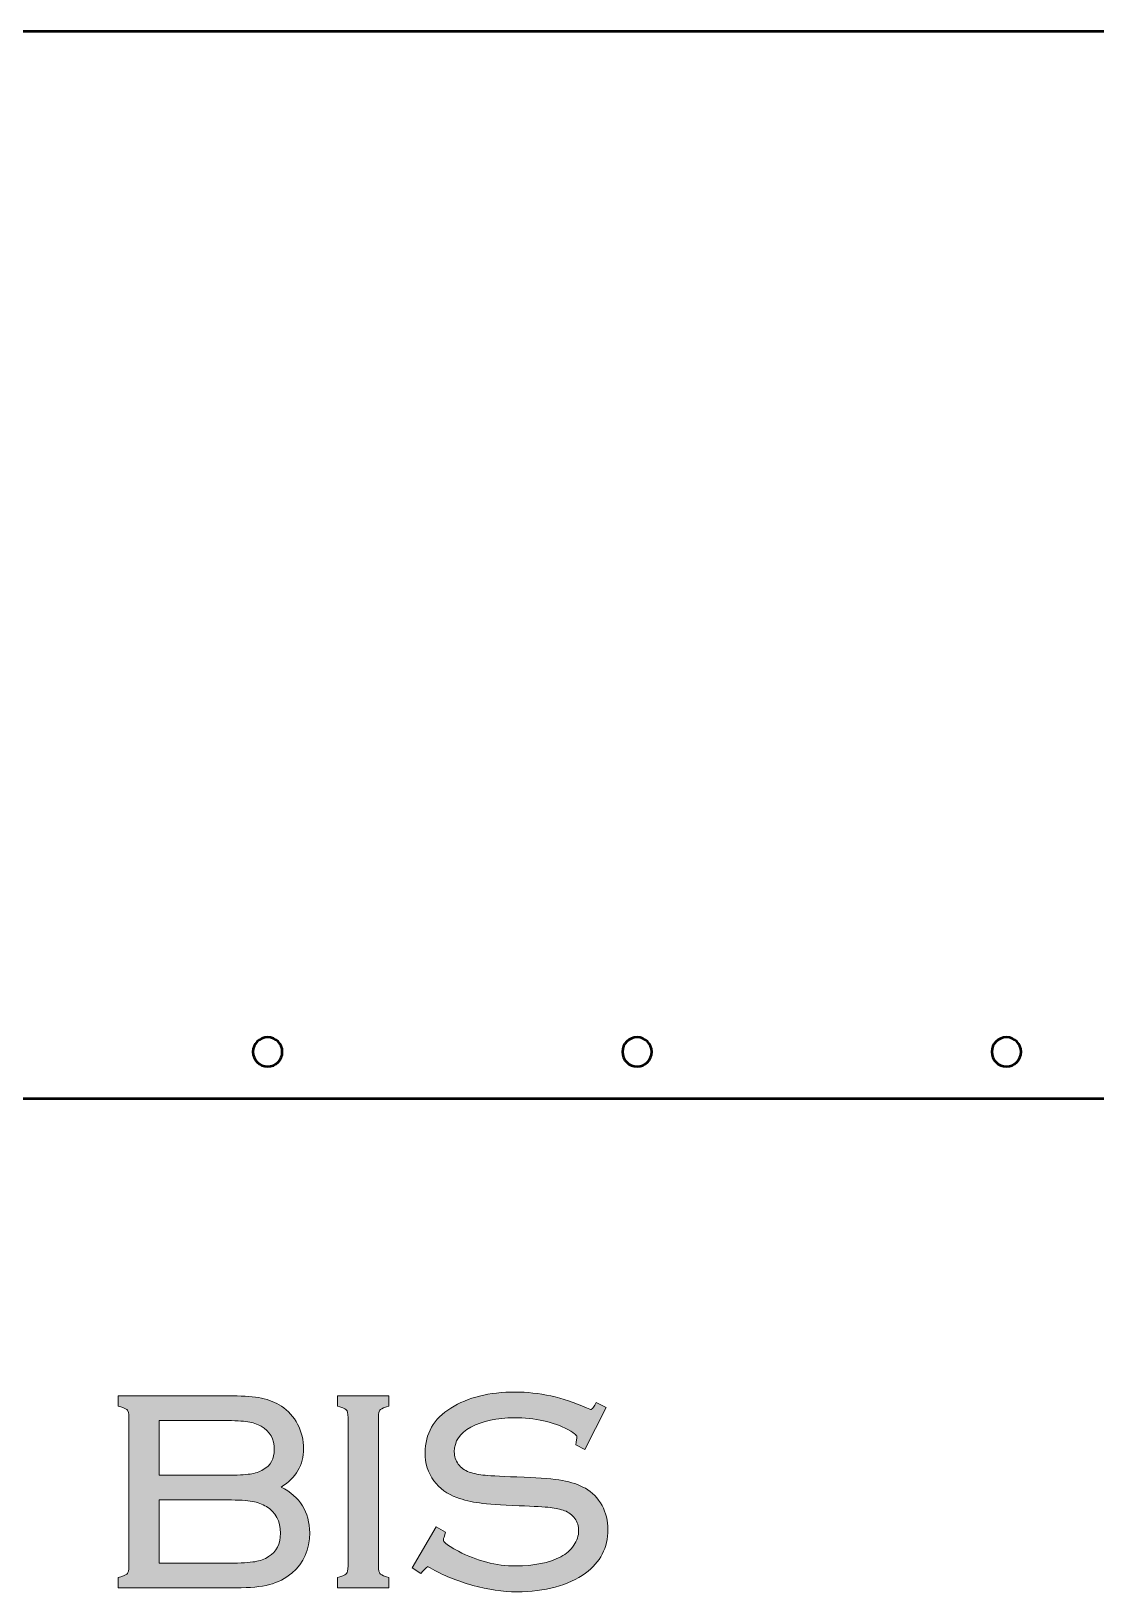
# Model space of a CAD drawing. Header units: inches. Extents: x 1117 to 1992, y -2324 to -585.
# Drawn here: x 1657.5 to 1737.3, y -1637 to -1520 of the extents above; entities that cross this region are included whole.
import ezdxf

# ---------------------------------------------------------------- set-up
doc = ezdxf.new("R2010")
doc.units = ezdxf.units.IN
doc.header["$MEASUREMENT"] = 0
doc.layers.add('Layer 1', color=7, linetype='Continuous')

# ---------------------------------------------------------------- blocks, each defined once
blk = doc.blocks.new('block 204')
at = {"layer": 'Layer 1', "color": 18, "lineweight": 50, "true_color": 0x010101}
for points, knots in [([(1561.52, -1535.01), (1561.52, -1535.01), (1561.52, -1552.55), (1561.52, -1552.55), (1561.52, -1553.76), (1562.49, -1554.73), (1563.7, -1554.73), (1563.7, -1554.73), (1588.59, -1554.73), (1588.59, -1554.73), (1588.59, -1554.73), (1588.59, -1578.83), (1588.59, -1578.83), (1588.59, -1578.83), (1582.81, -1578.81), (1582.81, -1578.81), (1582.81, -1578.81), (1574.37, -1589.73), (1574.37, -1589.73), (1574.37, -1589.73), (1579.72, -1595.08), (1579.72, -1595.08), (1579.72, -1595.08), (1587.39, -1600.05), (1587.39, -1600.05), (1587.39, -1600.05), (1843.14, -1600.05), (1843.14, -1600.05), (1845.47, -1600.05), (1847.63, -1599.32), (1849.41, -1598.08), (1849.41, -1598.08), (1885.22, -1570.43), (1885.22, -1570.43), (1885.22, -1570.43), (1885.22, -1551.93), (1885.22, -1551.93), (1885.22, -1551.93), (1874.51, -1543.85), (1874.51, -1543.85), (1874.51, -1543.85), (1806.63, -1528.17), (1806.63, -1528.17), (1806.63, -1528.17), (1805.95, -1531.1), (1805.95, -1531.1), (1805.95, -1531.1), (1803.03, -1530.42), (1803.03, -1530.42), (1803.03, -1530.42), (1803.71, -1527.5), (1803.71, -1527.5), (1803.71, -1527.5), (1792.01, -1524.8), (1792.01, -1524.8), (1792.01, -1524.8), (1791.34, -1527.72), (1791.34, -1527.72), (1791.34, -1527.72), (1788.42, -1527.04), (1788.42, -1527.04), (1788.42, -1527.04), (1789.09, -1524.12), (1789.09, -1524.12), (1789.09, -1524.12), (1771.24, -1520), (1771.24, -1520), (1771.24, -1520), (1622.77, -1520), (1622.77, -1520), (1622.77, -1520), (1612.39, -1524.04), (1612.39, -1524.04), (1612.39, -1524.04), (1613.47, -1526.84), (1613.47, -1526.84), (1613.47, -1526.84), (1610.67, -1527.93), (1610.67, -1527.93), (1610.67, -1527.93), (1609.59, -1525.13), (1609.59, -1525.13), (1609.59, -1525.13), (1598.41, -1529.49), (1598.41, -1529.49), (1598.41, -1529.49), (1599.49, -1532.28), (1599.49, -1532.28), (1599.49, -1532.28), (1596.7, -1533.37), (1596.7, -1533.37), (1596.7, -1533.37), (1595.62, -1530.58), (1595.62, -1530.58), (1595.62, -1530.58), (1589.87, -1532.82), (1589.87, -1532.82), (1589.87, -1532.82), (1563.7, -1532.82), (1563.7, -1532.82), (1562.49, -1532.82), (1561.52, -1533.8), (1561.52, -1535.01)], [0, 0, 0, 0, 1, 1, 1, 2, 2, 2, 3, 3, 3, 4, 4, 4, 5, 5, 5, 6, 6, 6, 7, 7, 7, 8, 8, 8, 9, 9, 9, 10, 10, 10, 11, 11, 11, 12, 12, 12, 13, 13, 13, 14, 14, 14, 15, 15, 15, 16, 16, 16, 17, 17, 17, 18, 18, 18, 19, 19, 19, 20, 20, 20, 21, 21, 21, 22, 22, 22, 23, 23, 23, 24, 24, 24, 25, 25, 25, 26, 26, 26, 27, 27, 27, 28, 28, 28, 29, 29, 29, 30, 30, 30, 31, 31, 31, 32, 32, 32, 33, 33, 33, 34, 34, 34, 34]), ([(1674.14, -1596.53), (1674.14, -1595.92), (1674.63, -1595.43), (1675.24, -1595.43), (1675.85, -1595.43), (1676.34, -1595.92), (1676.34, -1596.53), (1676.34, -1597.14), (1675.85, -1597.63), (1675.24, -1597.63), (1674.63, -1597.63), (1674.14, -1597.14), (1674.14, -1596.53)], [0, 0, 0, 0, 1, 1, 1, 2, 2, 2, 3, 3, 3, 4, 4, 4, 4]), ([(1701.83, -1596.53), (1701.83, -1595.92), (1702.32, -1595.43), (1702.93, -1595.43), (1703.53, -1595.43), (1704.03, -1595.92), (1704.03, -1596.53), (1704.03, -1597.14), (1703.53, -1597.63), (1702.93, -1597.63), (1702.32, -1597.63), (1701.83, -1597.14), (1701.83, -1596.53)], [0, 0, 0, 0, 1, 1, 1, 2, 2, 2, 3, 3, 3, 4, 4, 4, 4]), ([(1729.51, -1596.53), (1729.51, -1595.92), (1730, -1595.43), (1730.61, -1595.43), (1731.22, -1595.43), (1731.71, -1595.92), (1731.71, -1596.53), (1731.71, -1597.14), (1731.22, -1597.63), (1730.61, -1597.63), (1730, -1597.63), (1729.51, -1597.14), (1729.51, -1596.53)], [0, 0, 0, 0, 1, 1, 1, 2, 2, 2, 3, 3, 3, 4, 4, 4, 4])]:
    blk.add_open_spline(points, degree=3, knots=knots, dxfattribs=at)
blk = doc.blocks.new('block 243')
at = {"layer": 'Layer 1', "true_color": 0x010101}
h = blk.add_hatch(color=18, dxfattribs=at)
h.dxf.hatch_style = 2
edge = h.paths.add_edge_path()
edge.add_spline(control_points=[(1676.25, -1629.16), (1677.37, -1628.46), (1677.93, -1627.5), (1677.93, -1626.28), (1677.93, -1625.64), (1677.79, -1625.02), (1677.49, -1624.45), (1677.19, -1623.88), (1676.78, -1623.42), (1676.27, -1623.09), (1675.85, -1622.81), (1675.35, -1622.61), (1674.78, -1622.49), (1674.23, -1622.38), (1673.51, -1622.32), (1672.63, -1622.32), (1672.63, -1622.32), (1664.04, -1622.32), (1664.04, -1622.32), (1664.04, -1622.32), (1664.04, -1623.1), (1664.04, -1623.1), (1664.04, -1623.1), (1664.23, -1623.15), (1664.23, -1623.15), (1664.57, -1623.24), (1664.69, -1623.34), (1664.73, -1623.39), (1664.77, -1623.45), (1664.84, -1623.59), (1664.84, -1623.97), (1664.84, -1623.97), (1664.84, -1635.06), (1664.84, -1635.06), (1664.84, -1635.43), (1664.77, -1635.58), (1664.73, -1635.63), (1664.68, -1635.69), (1664.57, -1635.79), (1664.23, -1635.88), (1664.23, -1635.88), (1664.04, -1635.93), (1664.04, -1635.93), (1664.04, -1635.93), (1664.04, -1636.71), (1664.04, -1636.71), (1664.04, -1636.71), (1672.89, -1636.71), (1672.89, -1636.71), (1673.91, -1636.71), (1674.75, -1636.63), (1675.37, -1636.47), (1676, -1636.3), (1676.57, -1636.01), (1677.06, -1635.6), (1677.95, -1634.85), (1678.39, -1633.84), (1678.39, -1632.59), (1678.39, -1631.03), (1677.67, -1629.88), (1676.25, -1629.16)], knot_values=[0, 0, 0, 0, 1, 1, 1, 2, 2, 2, 3, 3, 3, 4, 4, 4, 5, 5, 5, 6, 6, 6, 7, 7, 7, 8, 8, 8, 9, 9, 9, 10, 10, 10, 11, 11, 11, 12, 12, 12, 13, 13, 13, 14, 14, 14, 15, 15, 15, 16, 16, 16, 17, 17, 17, 18, 18, 18, 19, 19, 19, 20, 20, 20, 20], degree=3, periodic=1)
edge = h.paths.add_edge_path()
edge.add_spline(control_points=[(1667.11, -1630.12), (1667.11, -1630.12), (1672.23, -1630.12), (1672.23, -1630.12), (1673.06, -1630.12), (1673.69, -1630.16), (1674.1, -1630.23), (1674.49, -1630.3), (1674.84, -1630.43), (1675.15, -1630.62), (1675.85, -1631.05), (1676.2, -1631.7), (1676.2, -1632.61), (1676.2, -1633.42), (1675.91, -1634), (1675.31, -1634.37), (1675.01, -1634.56), (1674.66, -1634.69), (1674.28, -1634.75), (1673.89, -1634.82), (1673.25, -1634.86), (1672.39, -1634.86), (1672.39, -1634.86), (1667.11, -1634.86), (1667.11, -1634.86), (1667.11, -1634.86), (1667.11, -1630.12), (1667.11, -1630.12), (1667.11, -1630.12), (1667.11, -1630.12), (1667.11, -1630.12)], knot_values=[0, 0, 0, 0, 1, 1, 1, 2, 2, 2, 3, 3, 3, 4, 4, 4, 5, 5, 5, 6, 6, 6, 7, 7, 7, 8, 8, 8, 9, 9, 9, 10, 10, 10, 10], degree=3, periodic=1)
edge = h.paths.add_edge_path()
edge.add_spline(control_points=[(1673.93, -1628.18), (1673.55, -1628.24), (1672.95, -1628.27), (1672.13, -1628.27), (1672.13, -1628.27), (1667.11, -1628.27), (1667.11, -1628.27), (1667.11, -1628.27), (1667.11, -1624.17), (1667.11, -1624.17), (1667.11, -1624.17), (1671.98, -1624.17), (1671.98, -1624.17), (1672.77, -1624.17), (1673.37, -1624.2), (1673.76, -1624.26), (1674.13, -1624.32), (1674.47, -1624.43), (1674.76, -1624.6), (1675.42, -1624.98), (1675.74, -1625.55), (1675.74, -1626.34), (1675.74, -1627.04), (1675.47, -1627.53), (1674.91, -1627.85), (1674.62, -1628.01), (1674.29, -1628.13), (1673.93, -1628.18)], knot_values=[0, 0, 0, 0, 1, 1, 1, 2, 2, 2, 3, 3, 3, 4, 4, 4, 5, 5, 5, 6, 6, 6, 7, 7, 7, 8, 8, 8, 9, 9, 9, 9], degree=3, periodic=1)
h = blk.add_hatch(color=18, dxfattribs=at)
h.dxf.hatch_style = 2
edge = h.paths.add_edge_path()
edge.add_spline(control_points=[(1680.47, -1623.1), (1680.47, -1623.1), (1680.66, -1623.15), (1680.66, -1623.15), (1681, -1623.24), (1681.11, -1623.34), (1681.16, -1623.39), (1681.2, -1623.45), (1681.27, -1623.59), (1681.27, -1623.97), (1681.27, -1623.97), (1681.27, -1635.06), (1681.27, -1635.06), (1681.27, -1635.43), (1681.2, -1635.58), (1681.15, -1635.63), (1681.11, -1635.69), (1681, -1635.79), (1680.66, -1635.88), (1680.66, -1635.88), (1680.47, -1635.93), (1680.47, -1635.93), (1680.47, -1635.93), (1680.47, -1636.71), (1680.47, -1636.71), (1680.47, -1636.71), (1684.33, -1636.71), (1684.33, -1636.71), (1684.33, -1636.71), (1684.33, -1635.93), (1684.33, -1635.93), (1684.33, -1635.93), (1684.15, -1635.88), (1684.15, -1635.88), (1683.81, -1635.79), (1683.69, -1635.69), (1683.65, -1635.63), (1683.61, -1635.58), (1683.54, -1635.43), (1683.54, -1635.06), (1683.54, -1635.06), (1683.54, -1623.97), (1683.54, -1623.97), (1683.54, -1623.59), (1683.61, -1623.45), (1683.65, -1623.39), (1683.69, -1623.34), (1683.81, -1623.24), (1684.15, -1623.15), (1684.15, -1623.15), (1684.33, -1623.1), (1684.33, -1623.1), (1684.33, -1623.1), (1684.33, -1622.32), (1684.33, -1622.32), (1684.33, -1622.32), (1680.47, -1622.32), (1680.47, -1622.32), (1680.47, -1622.32), (1680.47, -1623.1), (1680.47, -1623.1), (1680.47, -1623.1), (1680.47, -1623.1), (1680.47, -1623.1)], knot_values=[0, 0, 0, 0, 1, 1, 1, 2, 2, 2, 3, 3, 3, 4, 4, 4, 5, 5, 5, 6, 6, 6, 7, 7, 7, 8, 8, 8, 9, 9, 9, 10, 10, 10, 11, 11, 11, 12, 12, 12, 13, 13, 13, 14, 14, 14, 15, 15, 15, 16, 16, 16, 17, 17, 17, 18, 18, 18, 19, 19, 19, 20, 20, 20, 21, 21, 21, 21], degree=3, periodic=1)
h = blk.add_hatch(color=18, dxfattribs=at)
h.dxf.hatch_style = 2
edge = h.paths.add_edge_path()
edge.add_spline(control_points=[(1700.3, -1630.53), (1699.99, -1629.97), (1699.57, -1629.54), (1699.05, -1629.25), (1698.57, -1628.98), (1697.99, -1628.78), (1697.33, -1628.66), (1696.68, -1628.54), (1695.71, -1628.46), (1694.46, -1628.42), (1692.97, -1628.36), (1691.99, -1628.31), (1691.54, -1628.27), (1691.11, -1628.23), (1690.7, -1628.15), (1690.34, -1628.03), (1689.99, -1627.91), (1689.73, -1627.72), (1689.53, -1627.44), (1689.33, -1627.16), (1689.23, -1626.86), (1689.23, -1626.51), (1689.23, -1625.72), (1689.64, -1625.12), (1690.47, -1624.66), (1691.35, -1624.2), (1692.43, -1623.96), (1693.7, -1623.96), (1695.29, -1623.96), (1696.65, -1624.26), (1697.75, -1624.85), (1698.38, -1625.18), (1698.42, -1625.35), (1698.42, -1625.35), (1698.42, -1625.39), (1698.42, -1625.51), (1698.36, -1625.8), (1698.36, -1625.8), (1698.33, -1625.99), (1698.33, -1625.99), (1698.33, -1625.99), (1699.02, -1626.33), (1699.02, -1626.33), (1699.02, -1626.33), (1700.61, -1623.18), (1700.61, -1623.18), (1700.61, -1623.18), (1699.86, -1622.82), (1699.86, -1622.82), (1699.86, -1622.82), (1699.75, -1623.01), (1699.75, -1623.01), (1699.61, -1623.25), (1699.52, -1623.32), (1699.49, -1623.35), (1699.45, -1623.33), (1699.35, -1623.3), (1699.13, -1623.21), (1697.36, -1622.42), (1695.56, -1622.03), (1693.8, -1622.03), (1691.86, -1622.03), (1690.23, -1622.43), (1688.97, -1623.23), (1687.69, -1624.03), (1687.04, -1625.16), (1687.04, -1626.58), (1687.04, -1627.38), (1687.26, -1628.09), (1687.7, -1628.69), (1688.13, -1629.26), (1688.71, -1629.68), (1689.41, -1629.94), (1689.95, -1630.13), (1690.52, -1630.27), (1691.13, -1630.35), (1691.72, -1630.43), (1692.71, -1630.5), (1694.08, -1630.56), (1695.22, -1630.6), (1696.01, -1630.65), (1696.42, -1630.69), (1696.82, -1630.74), (1697.18, -1630.82), (1697.5, -1630.93), (1697.81, -1631.04), (1698.06, -1631.23), (1698.26, -1631.51), (1698.45, -1631.78), (1698.55, -1632.08), (1698.55, -1632.43), (1698.55, -1632.81), (1698.43, -1633.17), (1698.19, -1633.52), (1697.95, -1633.88), (1697.62, -1634.17), (1697.22, -1634.38), (1696.33, -1634.84), (1695.2, -1635.07), (1693.85, -1635.07), (1692.37, -1635.07), (1690.92, -1634.7), (1689.54, -1633.97), (1688.49, -1633.42), (1688.41, -1633.19), (1688.41, -1633.18), (1688.41, -1633.14), (1688.41, -1633.07), (1688.46, -1632.91), (1688.46, -1632.91), (1688.56, -1632.53), (1688.56, -1632.53), (1688.56, -1632.53), (1687.88, -1632.14), (1687.88, -1632.14), (1687.88, -1632.14), (1686.06, -1635.2), (1686.06, -1635.2), (1686.06, -1635.2), (1686.73, -1635.64), (1686.73, -1635.64), (1686.73, -1635.64), (1686.87, -1635.47), (1686.87, -1635.47), (1687.13, -1635.17), (1687.24, -1635.13), (1687.23, -1635.12), (1687.24, -1635.13), (1687.29, -1635.14), (1687.41, -1635.22), (1688.39, -1635.77), (1689.47, -1636.21), (1690.61, -1636.53), (1691.76, -1636.85), (1692.87, -1637.01), (1693.91, -1637.01), (1696.04, -1637.01), (1697.77, -1636.54), (1699.07, -1635.61), (1700.18, -1634.8), (1700.74, -1633.7), (1700.74, -1632.34), (1700.75, -1631.69), (1700.6, -1631.08), (1700.3, -1630.53)], knot_values=[0, 0, 0, 0, 1, 1, 1, 2, 2, 2, 3, 3, 3, 4, 4, 4, 5, 5, 5, 6, 6, 6, 7, 7, 7, 8, 8, 8, 9, 9, 9, 10, 10, 10, 11, 11, 11, 12, 12, 12, 13, 13, 13, 14, 14, 14, 15, 15, 15, 16, 16, 16, 17, 17, 17, 18, 18, 18, 19, 19, 19, 20, 20, 20, 21, 21, 21, 22, 22, 22, 23, 23, 23, 24, 24, 24, 25, 25, 25, 26, 26, 26, 27, 27, 27, 28, 28, 28, 29, 29, 29, 30, 30, 30, 31, 31, 31, 32, 32, 32, 33, 33, 33, 34, 34, 34, 35, 35, 35, 36, 36, 36, 37, 37, 37, 38, 38, 38, 39, 39, 39, 40, 40, 40, 41, 41, 41, 42, 42, 42, 43, 43, 43, 44, 44, 44, 45, 45, 45, 46, 46, 46, 47, 47, 47, 48, 48, 48, 48], degree=3, periodic=1)
at = {"layer": 'Layer 1', "lineweight": 0}
for points, knots in [([(1676.25, -1629.16), (1677.37, -1628.46), (1677.93, -1627.5), (1677.93, -1626.28), (1677.93, -1625.64), (1677.79, -1625.02), (1677.49, -1624.45), (1677.19, -1623.88), (1676.78, -1623.42), (1676.27, -1623.09), (1675.85, -1622.81), (1675.35, -1622.61), (1674.78, -1622.49), (1674.23, -1622.38), (1673.51, -1622.32), (1672.63, -1622.32), (1672.63, -1622.32), (1664.04, -1622.32), (1664.04, -1622.32), (1664.04, -1622.32), (1664.04, -1623.1), (1664.04, -1623.1), (1664.04, -1623.1), (1664.23, -1623.15), (1664.23, -1623.15), (1664.57, -1623.24), (1664.69, -1623.34), (1664.73, -1623.39), (1664.77, -1623.45), (1664.84, -1623.59), (1664.84, -1623.97), (1664.84, -1623.97), (1664.84, -1635.06), (1664.84, -1635.06), (1664.84, -1635.43), (1664.77, -1635.58), (1664.73, -1635.63), (1664.68, -1635.69), (1664.57, -1635.79), (1664.23, -1635.88), (1664.23, -1635.88), (1664.04, -1635.93), (1664.04, -1635.93), (1664.04, -1635.93), (1664.04, -1636.71), (1664.04, -1636.71), (1664.04, -1636.71), (1672.89, -1636.71), (1672.89, -1636.71), (1673.91, -1636.71), (1674.75, -1636.63), (1675.37, -1636.47), (1676, -1636.3), (1676.57, -1636.01), (1677.06, -1635.6), (1677.95, -1634.85), (1678.39, -1633.84), (1678.39, -1632.59), (1678.39, -1631.03), (1677.67, -1629.88), (1676.25, -1629.16)], [0, 0, 0, 0, 1, 1, 1, 2, 2, 2, 3, 3, 3, 4, 4, 4, 5, 5, 5, 6, 6, 6, 7, 7, 7, 8, 8, 8, 9, 9, 9, 10, 10, 10, 11, 11, 11, 12, 12, 12, 13, 13, 13, 14, 14, 14, 15, 15, 15, 16, 16, 16, 17, 17, 17, 18, 18, 18, 19, 19, 19, 20, 20, 20, 20]), ([(1680.47, -1623.1), (1680.47, -1623.1), (1680.66, -1623.15), (1680.66, -1623.15), (1681, -1623.24), (1681.11, -1623.34), (1681.16, -1623.39), (1681.2, -1623.45), (1681.27, -1623.59), (1681.27, -1623.97), (1681.27, -1623.97), (1681.27, -1635.06), (1681.27, -1635.06), (1681.27, -1635.43), (1681.2, -1635.58), (1681.15, -1635.63), (1681.11, -1635.69), (1681, -1635.79), (1680.66, -1635.88), (1680.66, -1635.88), (1680.47, -1635.93), (1680.47, -1635.93), (1680.47, -1635.93), (1680.47, -1636.71), (1680.47, -1636.71), (1680.47, -1636.71), (1684.33, -1636.71), (1684.33, -1636.71), (1684.33, -1636.71), (1684.33, -1635.93), (1684.33, -1635.93), (1684.33, -1635.93), (1684.15, -1635.88), (1684.15, -1635.88), (1683.81, -1635.79), (1683.69, -1635.69), (1683.65, -1635.63), (1683.61, -1635.58), (1683.54, -1635.43), (1683.54, -1635.06), (1683.54, -1635.06), (1683.54, -1623.97), (1683.54, -1623.97), (1683.54, -1623.59), (1683.61, -1623.45), (1683.65, -1623.39), (1683.69, -1623.34), (1683.81, -1623.24), (1684.15, -1623.15), (1684.15, -1623.15), (1684.33, -1623.1), (1684.33, -1623.1), (1684.33, -1623.1), (1684.33, -1622.32), (1684.33, -1622.32), (1684.33, -1622.32), (1680.47, -1622.32), (1680.47, -1622.32), (1680.47, -1622.32), (1680.47, -1623.1), (1680.47, -1623.1), (1680.47, -1623.1), (1680.47, -1623.1), (1680.47, -1623.1)], [0, 0, 0, 0, 1, 1, 1, 2, 2, 2, 3, 3, 3, 4, 4, 4, 5, 5, 5, 6, 6, 6, 7, 7, 7, 8, 8, 8, 9, 9, 9, 10, 10, 10, 11, 11, 11, 12, 12, 12, 13, 13, 13, 14, 14, 14, 15, 15, 15, 16, 16, 16, 17, 17, 17, 18, 18, 18, 19, 19, 19, 20, 20, 20, 21, 21, 21, 21]), ([(1700.3, -1630.53), (1699.99, -1629.97), (1699.57, -1629.54), (1699.05, -1629.25), (1698.57, -1628.98), (1697.99, -1628.78), (1697.33, -1628.66), (1696.68, -1628.54), (1695.71, -1628.46), (1694.46, -1628.42), (1692.97, -1628.36), (1691.99, -1628.31), (1691.54, -1628.27), (1691.11, -1628.23), (1690.7, -1628.15), (1690.34, -1628.03), (1689.99, -1627.91), (1689.73, -1627.72), (1689.53, -1627.44), (1689.33, -1627.16), (1689.23, -1626.86), (1689.23, -1626.51), (1689.23, -1625.72), (1689.64, -1625.12), (1690.47, -1624.66), (1691.35, -1624.2), (1692.43, -1623.96), (1693.7, -1623.96), (1695.29, -1623.96), (1696.65, -1624.26), (1697.75, -1624.85), (1698.38, -1625.18), (1698.42, -1625.35), (1698.42, -1625.35), (1698.42, -1625.39), (1698.42, -1625.51), (1698.36, -1625.8), (1698.36, -1625.8), (1698.33, -1625.99), (1698.33, -1625.99), (1698.33, -1625.99), (1699.02, -1626.33), (1699.02, -1626.33), (1699.02, -1626.33), (1700.61, -1623.18), (1700.61, -1623.18), (1700.61, -1623.18), (1699.86, -1622.82), (1699.86, -1622.82), (1699.86, -1622.82), (1699.75, -1623.01), (1699.75, -1623.01), (1699.61, -1623.25), (1699.52, -1623.32), (1699.49, -1623.35), (1699.45, -1623.33), (1699.35, -1623.3), (1699.13, -1623.21), (1697.36, -1622.42), (1695.56, -1622.03), (1693.8, -1622.03), (1691.86, -1622.03), (1690.23, -1622.43), (1688.97, -1623.23), (1687.69, -1624.03), (1687.04, -1625.16), (1687.04, -1626.58), (1687.04, -1627.38), (1687.26, -1628.09), (1687.7, -1628.69), (1688.13, -1629.26), (1688.71, -1629.68), (1689.41, -1629.94), (1689.95, -1630.13), (1690.52, -1630.27), (1691.13, -1630.35), (1691.72, -1630.43), (1692.71, -1630.5), (1694.08, -1630.56), (1695.22, -1630.6), (1696.01, -1630.65), (1696.42, -1630.69), (1696.82, -1630.74), (1697.18, -1630.82), (1697.5, -1630.93), (1697.81, -1631.04), (1698.06, -1631.23), (1698.26, -1631.51), (1698.45, -1631.78), (1698.55, -1632.08), (1698.55, -1632.43), (1698.55, -1632.81), (1698.43, -1633.17), (1698.19, -1633.52), (1697.95, -1633.88), (1697.62, -1634.17), (1697.22, -1634.38), (1696.33, -1634.84), (1695.2, -1635.07), (1693.85, -1635.07), (1692.37, -1635.07), (1690.92, -1634.7), (1689.54, -1633.97), (1688.49, -1633.42), (1688.41, -1633.19), (1688.41, -1633.18), (1688.41, -1633.14), (1688.41, -1633.07), (1688.46, -1632.91), (1688.46, -1632.91), (1688.56, -1632.53), (1688.56, -1632.53), (1688.56, -1632.53), (1687.88, -1632.14), (1687.88, -1632.14), (1687.88, -1632.14), (1686.06, -1635.2), (1686.06, -1635.2), (1686.06, -1635.2), (1686.73, -1635.64), (1686.73, -1635.64), (1686.73, -1635.64), (1686.87, -1635.47), (1686.87, -1635.47), (1687.13, -1635.17), (1687.24, -1635.13), (1687.23, -1635.12), (1687.24, -1635.13), (1687.29, -1635.14), (1687.41, -1635.22), (1688.39, -1635.77), (1689.47, -1636.21), (1690.61, -1636.53), (1691.76, -1636.85), (1692.87, -1637.01), (1693.91, -1637.01), (1696.04, -1637.01), (1697.77, -1636.54), (1699.07, -1635.61), (1700.18, -1634.8), (1700.74, -1633.7), (1700.74, -1632.34), (1700.75, -1631.69), (1700.6, -1631.08), (1700.3, -1630.53)], [0, 0, 0, 0, 1, 1, 1, 2, 2, 2, 3, 3, 3, 4, 4, 4, 5, 5, 5, 6, 6, 6, 7, 7, 7, 8, 8, 8, 9, 9, 9, 10, 10, 10, 11, 11, 11, 12, 12, 12, 13, 13, 13, 14, 14, 14, 15, 15, 15, 16, 16, 16, 17, 17, 17, 18, 18, 18, 19, 19, 19, 20, 20, 20, 21, 21, 21, 22, 22, 22, 23, 23, 23, 24, 24, 24, 25, 25, 25, 26, 26, 26, 27, 27, 27, 28, 28, 28, 29, 29, 29, 30, 30, 30, 31, 31, 31, 32, 32, 32, 33, 33, 33, 34, 34, 34, 35, 35, 35, 36, 36, 36, 37, 37, 37, 38, 38, 38, 39, 39, 39, 40, 40, 40, 41, 41, 41, 42, 42, 42, 43, 43, 43, 44, 44, 44, 45, 45, 45, 46, 46, 46, 47, 47, 47, 48, 48, 48, 48]), ([(1673.93, -1628.18), (1673.55, -1628.24), (1672.95, -1628.27), (1672.13, -1628.27), (1672.13, -1628.27), (1667.11, -1628.27), (1667.11, -1628.27), (1667.11, -1628.27), (1667.11, -1624.17), (1667.11, -1624.17), (1667.11, -1624.17), (1671.98, -1624.17), (1671.98, -1624.17), (1672.77, -1624.17), (1673.37, -1624.2), (1673.76, -1624.26), (1674.13, -1624.32), (1674.47, -1624.43), (1674.76, -1624.6), (1675.42, -1624.98), (1675.74, -1625.55), (1675.74, -1626.34), (1675.74, -1627.04), (1675.47, -1627.53), (1674.91, -1627.85), (1674.62, -1628.01), (1674.29, -1628.13), (1673.93, -1628.18)], [0, 0, 0, 0, 1, 1, 1, 2, 2, 2, 3, 3, 3, 4, 4, 4, 5, 5, 5, 6, 6, 6, 7, 7, 7, 8, 8, 8, 9, 9, 9, 9]), ([(1667.11, -1630.12), (1667.11, -1630.12), (1672.23, -1630.12), (1672.23, -1630.12), (1673.06, -1630.12), (1673.69, -1630.16), (1674.1, -1630.23), (1674.49, -1630.3), (1674.84, -1630.43), (1675.15, -1630.62), (1675.85, -1631.05), (1676.2, -1631.7), (1676.2, -1632.61), (1676.2, -1633.42), (1675.91, -1634), (1675.31, -1634.37), (1675.01, -1634.56), (1674.66, -1634.69), (1674.28, -1634.75), (1673.89, -1634.82), (1673.25, -1634.86), (1672.39, -1634.86), (1672.39, -1634.86), (1667.11, -1634.86), (1667.11, -1634.86), (1667.11, -1634.86), (1667.11, -1630.12), (1667.11, -1630.12), (1667.11, -1630.12), (1667.11, -1630.12), (1667.11, -1630.12)], [0, 0, 0, 0, 1, 1, 1, 2, 2, 2, 3, 3, 3, 4, 4, 4, 5, 5, 5, 6, 6, 6, 7, 7, 7, 8, 8, 8, 9, 9, 9, 10, 10, 10, 10])]:
    blk.add_open_spline(points, degree=3, knots=knots, dxfattribs=at)
blk = doc.blocks.new('block 242')
at = {"layer": 'Layer 1'}
blk.add_blockref('block 243', (0, 0), dxfattribs=at)

msp = doc.modelspace()

# ---------------------------------------------------------------- block references
at = {"layer": 'Layer 1'}
for name in ['block 204', 'block 242']:
    msp.add_blockref(name, (0, 0), dxfattribs=at)

doc.saveas('drawing.dxf')
